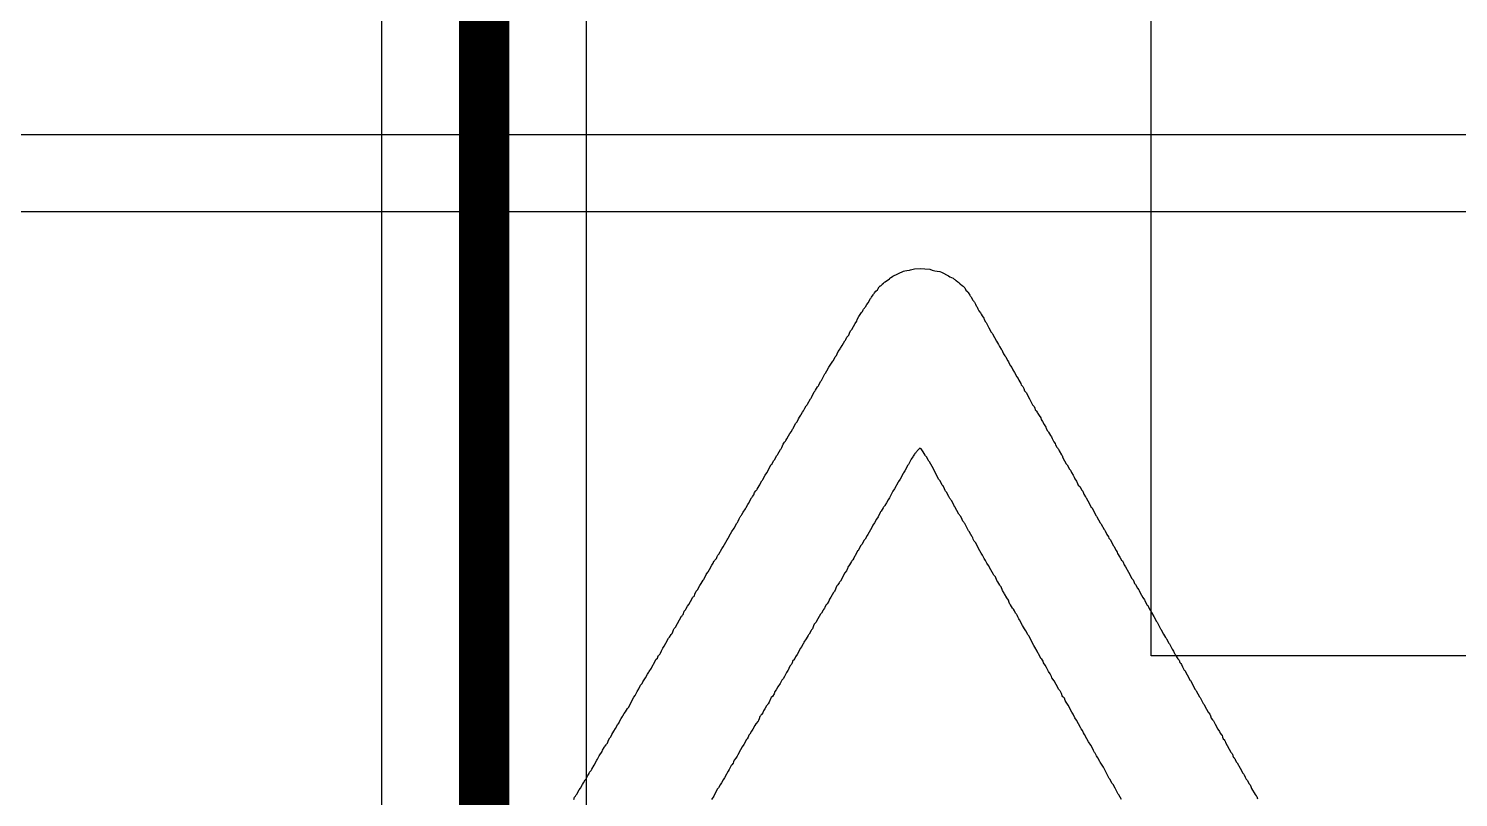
# Model space of a CAD drawing. Header units: inches. Extents: x 0 to 5379, y 0 to 5429.
# Drawn here: x 120.92 to 128.15, y 156.73 to 160.61 of the extents above; entities that cross this region are included whole.
import ezdxf

# ---------------------------------------------------------------- set-up
doc = ezdxf.new("R2010")
doc.units = ezdxf.units.IN
for name, color, linetype in [('PWR', 156, 'Continuous'), ('SIG 01', 90, 'Continuous'), ('Top Layer', 1, 'Continuous'), ('Top Overlay', 2, 'Continuous')]:
    doc.layers.add(name, color=color, linetype=linetype)

msp = doc.modelspace()

# ---------------------------------------------------------------- linework, layer by layer
at = {"layer": 'PWR'}
for p, q in [((130.4433, 160.0783), (97.2347, 160.0783)), ((97.2347, 159.6898), (130.4433, 159.6898))]:
    msp.add_line(p, q, dxfattribs=at)
at = {"layer": 'SIG 01'}
for p, q in [((123.741, 125.9623), (123.741, 180.4819)), ((122.7051, 180.2673), (122.7051, 136.4163))]:
    msp.add_line(p, q, dxfattribs=at)
msp.add_lwpolyline([(123.223, 125.7478, 0.254, 0.254, 0), (123.223, 180.4819, 0.254, 0.254, 0)], format="xyseb", dxfattribs=at)
at = {"layer": 'Top Layer'}
for p, q in [((126.5936, 157.4444), (126.5936, 219.6116)), ((137.2562, 157.4444), (126.5936, 157.4444))]:
    msp.add_line(p, q, dxfattribs=at)
at = {"layer": 'Top Overlay'}
for p, q in [((125.2879, 159.3628), (125.3418, 159.389)), ((125.3418, 159.389), (125.3484, 159.3906)), ((125.3484, 159.3906), (125.3598, 159.3922)), ((125.3598, 159.3922), (125.3729, 159.3939)), ((125.3729, 159.3939), (125.3778, 159.3955)), ((125.3778, 159.3955), (125.3974, 159.4004)), ((125.3974, 159.4004), (125.4284, 159.402)), ((125.4284, 159.402), (125.4497, 159.4004)), ((125.4497, 159.4004), (125.4758, 159.3988)), ((125.4758, 159.3988), (125.4872, 159.3939)), ((125.4872, 159.3939), (125.5003, 159.3906)), ((125.5003, 159.3906), (125.5117, 159.389)), ((125.5117, 159.389), (125.5256, 159.3865)), ((125.5256, 159.3865), (125.5338, 159.3832)), ((125.5338, 159.3832), (125.5689, 159.3644)), ((125.2029, 159.2877), (125.2103, 159.295)), ((125.2103, 159.295), (125.2119, 159.2983)), ((125.2119, 159.2983), (125.2201, 159.3097)), ((125.2201, 159.3097), (125.2242, 159.3138)), ((125.2242, 159.3138), (125.2275, 159.3154)), ((125.2275, 159.3154), (125.2332, 159.3195)), ((125.2332, 159.3195), (125.2348, 159.3228)), ((125.2348, 159.3228), (125.2405, 159.3285)), ((125.2405, 159.3285), (125.2438, 159.3301)), ((125.2438, 159.3301), (125.2471, 159.3334)), ((125.2471, 159.3334), (125.2503, 159.335)), ((125.2503, 159.335), (125.2708, 159.3506)), ((125.2708, 159.3506), (125.2732, 159.353)), ((125.2732, 159.353), (125.2765, 159.3546)), ((125.2765, 159.3546), (125.2879, 159.3628)), ((125.5689, 159.3644), (125.5771, 159.3595)), ((125.5771, 159.3595), (125.5926, 159.3538)), ((125.5926, 159.3538), (125.5983, 159.3481)), ((125.5983, 159.3481), (125.6016, 159.3465)), ((125.6016, 159.3465), (125.6049, 159.3432)), ((125.6049, 159.3432), (125.6081, 159.3416)), ((125.6081, 159.3416), (125.6171, 159.3342)), ((125.6171, 159.3342), (125.6196, 159.3318)), ((125.6196, 159.3318), (125.6228, 159.3301)), ((125.6228, 159.3301), (125.6261, 159.3269)), ((125.6261, 159.3269), (125.6294, 159.3252)), ((125.6294, 159.3252), (125.6408, 159.3138)), ((125.6408, 159.3138), (125.6441, 159.3122)), ((125.6441, 159.3122), (125.6514, 159.3048)), ((125.6514, 159.3048), (125.658, 159.2934)), ((125.658, 159.2934), (125.6678, 159.2836)), ((125.1564, 159.2199), (125.1637, 159.2288)), ((125.1637, 159.2288), (125.176, 159.2509)), ((125.176, 159.2509), (125.1793, 159.2542)), ((125.1793, 159.2542), (125.1809, 159.2574)), ((125.1809, 159.2574), (125.1891, 159.2689)), ((125.1891, 159.2689), (125.1907, 159.2721)), ((125.1907, 159.2721), (125.194, 159.2754)), ((125.194, 159.2754), (125.1956, 159.2787)), ((125.1956, 159.2787), (125.2029, 159.2877)), ((125.6678, 159.2836), (125.6694, 159.2803)), ((125.6694, 159.2803), (125.6776, 159.2672)), ((125.6776, 159.2672), (125.6792, 159.264)), ((125.6792, 159.264), (125.6825, 159.2607)), ((125.6825, 159.2607), (125.6841, 159.2574)), ((125.6841, 159.2574), (125.6923, 159.2427)), ((125.6923, 159.2427), (125.6955, 159.2395)), ((125.6955, 159.2395), (125.6972, 159.2362)), ((125.6972, 159.2362), (125.7004, 159.2329)), ((125.7004, 159.2329), (125.7053, 159.2215)), ((125.7053, 159.2215), (125.7102, 159.2133)), ((125.109, 159.1447), (125.1172, 159.1594)), ((125.1172, 159.1594), (125.1237, 159.1692)), ((125.1237, 159.1692), (125.1302, 159.1806)), ((125.1302, 159.1806), (125.1351, 159.1855)), ((125.1351, 159.1855), (125.1384, 159.1937)), ((125.1384, 159.1937), (125.14, 159.197)), ((125.14, 159.197), (125.1449, 159.2019)), ((125.1449, 159.2019), (125.1466, 159.2052)), ((125.1466, 159.2052), (125.1498, 159.2084)), ((125.1498, 159.2084), (125.1564, 159.2199)), ((125.7102, 159.2133), (125.7135, 159.21)), ((125.7135, 159.21), (125.7151, 159.2068)), ((125.7151, 159.2068), (125.7184, 159.1986)), ((125.7184, 159.1986), (125.7225, 159.188)), ((125.7225, 159.188), (125.7315, 159.179)), ((125.7315, 159.179), (125.7348, 159.1708)), ((125.7348, 159.1708), (125.7397, 159.1627)), ((125.7397, 159.1627), (125.7478, 159.1512)), ((125.7478, 159.1512), (125.7495, 159.1447)), ((125.0698, 159.0761), (125.0739, 159.0867)), ((125.0739, 159.0867), (125.0812, 159.0941)), ((125.0812, 159.0941), (125.0976, 159.1251)), ((125.0976, 159.1251), (125.1057, 159.1365)), ((125.1057, 159.1365), (125.109, 159.1447)), ((125.7495, 159.1447), (125.756, 159.1333)), ((125.756, 159.1333), (125.7593, 159.13)), ((125.7593, 159.13), (125.7609, 159.1267)), ((125.7609, 159.1267), (125.774, 159.1022)), ((125.774, 159.1022), (125.7854, 159.081)), ((125.7854, 159.081), (125.7903, 159.0761)), ((125.024, 158.9993), (125.0322, 159.0124)), ((125.0322, 159.0124), (125.0453, 159.0369)), ((125.0453, 159.0369), (125.0486, 159.0401)), ((125.0486, 159.0401), (125.0502, 159.0434)), ((125.0502, 159.0434), (125.0567, 159.0548)), ((125.0567, 159.0548), (125.0665, 159.0646)), ((125.0665, 159.0646), (125.0698, 159.0761)), ((125.7903, 159.0761), (125.7919, 159.0728)), ((125.7919, 159.0728), (125.8115, 159.0352)), ((125.8115, 159.0352), (125.823, 159.0189)), ((125.823, 159.0189), (125.8271, 159.0083)), ((125.8271, 159.0083), (125.8352, 158.9952)), ((124.9758, 158.9184), (124.9856, 158.9348)), ((124.9856, 158.9348), (124.9881, 158.9372)), ((124.9881, 158.9372), (124.9979, 158.9552)), ((124.9979, 158.9552), (125.0028, 158.9601)), ((125.0028, 158.9601), (125.0044, 158.9633)), ((125.0044, 158.9633), (125.0077, 158.9715)), ((125.0077, 158.9715), (125.0118, 158.9821)), ((125.0118, 158.9821), (125.0183, 158.9919)), ((125.0183, 158.9919), (125.0224, 158.996)), ((125.0224, 158.996), (125.024, 158.9993)), ((125.8352, 158.9952), (125.8393, 158.9911)), ((125.8393, 158.9911), (125.8426, 158.983)), ((125.8426, 158.983), (125.8475, 158.9715)), ((125.8475, 158.9715), (125.854, 158.9601)), ((125.854, 158.9601), (125.8589, 158.9552)), ((125.8589, 158.9552), (125.8622, 158.947)), ((125.8622, 158.947), (125.8687, 158.9356)), ((125.8687, 158.9356), (125.8736, 158.9307)), ((124.9293, 158.8392), (124.9456, 158.8702)), ((124.9456, 158.8702), (124.9489, 158.8735)), ((124.9489, 158.8735), (124.9554, 158.8849)), ((124.9554, 158.8849), (124.9652, 158.9029)), ((124.9652, 158.9029), (124.9758, 158.9184)), ((125.8736, 158.9307), (125.8769, 158.9225)), ((125.8769, 158.9225), (125.8834, 158.9111)), ((125.8834, 158.9111), (125.89, 158.9013)), ((125.89, 158.9013), (125.8932, 158.8931)), ((125.8932, 158.8931), (125.8949, 158.8898)), ((125.8949, 158.8898), (125.903, 158.8768)), ((125.903, 158.8768), (125.9145, 158.8555)), ((124.8982, 158.7869), (124.908, 158.8049)), ((124.908, 158.8049), (124.9129, 158.8098)), ((124.9129, 158.8098), (124.9146, 158.813)), ((124.9146, 158.813), (124.9178, 158.8212)), ((124.9178, 158.8212), (124.9244, 158.8326)), ((124.9244, 158.8326), (124.9276, 158.8359)), ((124.9276, 158.8359), (124.9293, 158.8392)), ((125.9145, 158.8555), (125.921, 158.8457)), ((125.921, 158.8457), (125.9243, 158.8375)), ((125.9243, 158.8375), (125.9357, 158.8212)), ((125.9357, 158.8212), (125.9373, 158.8147)), ((125.9373, 158.8147), (125.9447, 158.8057)), ((125.9447, 158.8057), (125.9472, 158.8032)), ((125.9472, 158.8032), (125.9504, 158.7951)), ((125.9504, 158.7951), (125.9545, 158.7844)), ((124.8558, 158.7134), (124.8574, 158.7166)), ((124.8574, 158.7166), (124.8721, 158.7444)), ((124.8721, 158.7444), (124.8754, 158.7477)), ((124.8754, 158.7477), (124.877, 158.7509)), ((124.877, 158.7509), (124.8917, 158.7787)), ((124.8917, 158.7787), (124.8966, 158.7836)), ((124.8966, 158.7836), (124.8982, 158.7869)), ((125.9545, 158.7844), (125.9586, 158.7787)), ((125.9586, 158.7787), (125.9635, 158.7738)), ((125.9635, 158.7738), (125.9684, 158.7624)), ((125.9684, 158.7624), (125.9782, 158.7444)), ((125.9782, 158.7444), (125.9945, 158.7134)), ((124.8051, 158.6268), (124.8116, 158.6431)), ((124.8116, 158.6431), (124.8165, 158.6513)), ((124.8165, 158.6513), (124.8231, 158.6611)), ((124.8231, 158.6611), (124.8247, 158.6644)), ((124.8247, 158.6644), (124.8313, 158.6758)), ((124.8313, 158.6758), (124.8378, 158.6823)), ((124.8378, 158.6823), (124.8443, 158.697)), ((124.8443, 158.697), (124.8509, 158.7085)), ((124.8509, 158.7085), (124.8558, 158.7134)), ((125.9945, 158.7134), (126.0027, 158.7052)), ((126.0027, 158.7052), (126.0052, 158.6962)), ((126.0052, 158.6962), (126.0084, 158.688)), ((126.0084, 158.688), (126.0125, 158.684)), ((126.0125, 158.684), (126.0141, 158.6807)), ((126.0141, 158.6807), (126.019, 158.6725)), ((126.019, 158.6725), (126.0207, 158.6693)), ((126.0207, 158.6693), (126.028, 158.6603)), ((126.028, 158.6603), (126.0354, 158.648)), ((126.0354, 158.648), (126.0386, 158.6398)), ((124.7675, 158.568), (124.7757, 158.5794)), ((124.7757, 158.5794), (124.7822, 158.5908)), ((124.7822, 158.5908), (124.7855, 158.5941)), ((124.7855, 158.5941), (124.7871, 158.5974)), ((124.7871, 158.5974), (124.792, 158.6088)), ((124.792, 158.6088), (124.7986, 158.6202)), ((124.7986, 158.6202), (124.8051, 158.6268)), ((126.0386, 158.6398), (126.0452, 158.6284)), ((126.0452, 158.6284), (126.0533, 158.6137)), ((126.0533, 158.6137), (126.0615, 158.6006)), ((126.0615, 158.6006), (126.0632, 158.5941)), ((126.0632, 158.5941), (126.0697, 158.5827)), ((126.0697, 158.5827), (126.073, 158.5794)), ((126.073, 158.5794), (126.0746, 158.5761)), ((126.0746, 158.5761), (126.0844, 158.5582)), ((124.7283, 158.4977), (124.7349, 158.514)), ((124.7349, 158.514), (124.7414, 158.5255)), ((124.7414, 158.5255), (124.7463, 158.5304)), ((124.7463, 158.5304), (124.7479, 158.5337)), ((124.7479, 158.5337), (124.7528, 158.5418)), ((124.7528, 158.5418), (124.761, 158.5565)), ((124.761, 158.5565), (124.7675, 158.568)), ((126.0844, 158.5582), (126.0909, 158.5516)), ((126.0909, 158.5516), (126.0942, 158.5435)), ((126.0942, 158.5435), (126.0983, 158.5328)), ((126.0983, 158.5328), (126.1007, 158.5304)), ((126.1007, 158.5304), (126.1024, 158.5271)), ((126.1024, 158.5271), (126.1089, 158.5173)), ((126.1089, 158.5173), (126.1105, 158.5108)), ((126.1105, 158.5108), (126.1171, 158.4993)), ((126.1171, 158.4993), (126.1203, 158.4961)), ((124.6777, 158.4144), (124.6875, 158.4324)), ((124.6875, 158.4324), (124.6924, 158.4373)), ((124.6924, 158.4373), (124.6956, 158.4454)), ((124.6956, 158.4454), (124.7022, 158.4569)), ((124.7022, 158.4569), (124.7055, 158.4601)), ((124.7055, 158.4601), (124.7071, 158.4634)), ((124.7071, 158.4634), (124.7202, 158.4879)), ((124.7202, 158.4879), (124.7234, 158.4912)), ((124.7234, 158.4912), (124.7251, 158.4944)), ((124.7251, 158.4944), (124.7283, 158.4977)), ((125.3802, 158.4356), (125.3671, 158.4111)), ((125.3819, 158.4389), (125.3802, 158.4356)), ((125.39, 158.4503), (125.3819, 158.4389)), ((125.3917, 158.4536), (125.39, 158.4503)), ((125.3982, 158.4634), (125.3917, 158.4536)), ((125.3998, 158.4667), (125.3982, 158.4634)), ((125.4031, 158.4699), (125.3998, 158.4667)), ((125.4047, 158.4732), (125.4031, 158.4699)), ((125.4096, 158.4781), (125.4047, 158.4732)), ((125.4113, 158.4814), (125.4096, 158.4781)), ((125.4162, 158.4863), (125.4113, 158.4814)), ((125.4251, 158.4936), (125.4162, 158.4863)), ((125.4309, 158.4912), (125.4251, 158.4936)), ((125.4423, 158.4765), (125.4309, 158.4912)), ((125.4521, 158.4585), (125.4423, 158.4765)), ((125.4537, 158.4552), (125.4521, 158.4585)), ((125.4586, 158.4503), (125.4537, 158.4552)), ((125.4684, 158.4324), (125.4586, 158.4503)), ((125.4701, 158.4291), (125.4684, 158.4324)), ((125.4733, 158.4258), (125.4701, 158.4291)), ((126.1203, 158.4961), (126.122, 158.4928)), ((126.122, 158.4928), (126.1252, 158.4895)), ((126.1252, 158.4895), (126.1285, 158.4814)), ((126.1285, 158.4814), (126.1399, 158.4601)), ((126.1399, 158.4601), (126.1432, 158.4569)), ((126.1432, 158.4569), (126.1481, 158.4454)), ((126.1481, 158.4454), (126.1644, 158.416)), ((124.6319, 158.336), (124.6434, 158.3572)), ((124.6434, 158.3572), (124.6515, 158.3703)), ((124.6515, 158.3703), (124.6597, 158.385)), ((124.6597, 158.385), (124.6728, 158.4095)), ((124.6728, 158.4095), (124.6777, 158.4144)), ((125.341, 158.367), (125.3247, 158.3376)), ((125.3426, 158.3703), (125.341, 158.367)), ((125.3492, 158.3801), (125.3426, 158.3703)), ((125.3639, 158.4078), (125.3492, 158.3801)), ((125.3671, 158.4111), (125.3639, 158.4078)), ((125.4864, 158.4013), (125.4733, 158.4258)), ((125.5207, 158.336), (125.4864, 158.4013)), ((126.1644, 158.416), (126.1677, 158.4127)), ((126.1677, 158.4127), (126.1694, 158.4095)), ((126.1694, 158.4095), (126.1808, 158.3882)), ((126.1808, 158.3882), (126.1857, 158.3833)), ((126.1857, 158.3833), (126.1906, 158.3719)), ((126.1906, 158.3719), (126.1988, 158.3572)), ((126.1988, 158.3572), (126.2053, 158.3474)), ((124.596, 158.2788), (124.6009, 158.2837)), ((124.6009, 158.2837), (124.6025, 158.2869)), ((124.6025, 158.2869), (124.6123, 158.3049)), ((124.6123, 158.3049), (124.6172, 158.3098)), ((124.6172, 158.3098), (124.6205, 158.318)), ((124.6205, 158.318), (124.627, 158.3294)), ((124.627, 158.3294), (124.6303, 158.3327)), ((124.6303, 158.3327), (124.6319, 158.336)), ((125.2969, 158.2886), (125.2887, 158.2771)), ((125.3149, 158.3229), (125.2969, 158.2886)), ((125.3165, 158.3262), (125.3149, 158.3229)), ((125.3247, 158.3376), (125.3165, 158.3262)), ((125.5256, 158.3311), (125.5207, 158.336)), ((125.5371, 158.3098), (125.5256, 158.3311)), ((125.5387, 158.3065), (125.5371, 158.3098)), ((125.542, 158.3033), (125.5387, 158.3065)), ((125.5501, 158.2886), (125.542, 158.3033)), ((125.5534, 158.2804), (125.5501, 158.2886)), ((126.2053, 158.3474), (126.2086, 158.3392)), ((126.2086, 158.3392), (126.2167, 158.3278)), ((126.2167, 158.3278), (126.2216, 158.3164)), ((126.2216, 158.3164), (126.2249, 158.3082)), ((126.2249, 158.3082), (126.2331, 158.3)), ((126.2331, 158.3), (126.2429, 158.282)), ((126.2429, 158.282), (126.2478, 158.2771)), ((124.547, 158.1954), (124.5551, 158.2102)), ((124.5551, 158.2102), (124.56, 158.2151)), ((124.56, 158.2151), (124.5747, 158.2428)), ((124.5747, 158.2428), (124.578, 158.2461)), ((124.578, 158.2461), (124.5796, 158.2494)), ((124.5796, 158.2494), (124.5862, 158.2592)), ((124.5862, 158.2592), (124.5903, 158.2698)), ((124.5903, 158.2698), (124.596, 158.2788)), ((125.256, 158.2183), (125.2479, 158.2053)), ((125.2642, 158.233), (125.256, 158.2183)), ((125.2708, 158.2428), (125.2642, 158.233)), ((125.2887, 158.2771), (125.2708, 158.2428)), ((125.555, 158.2771), (125.5534, 158.2804)), ((125.5599, 158.2722), (125.555, 158.2771)), ((125.5714, 158.251), (125.5599, 158.2722)), ((125.5763, 158.2396), (125.5714, 158.251)), ((125.5795, 158.2363), (125.5763, 158.2396)), ((125.5812, 158.233), (125.5795, 158.2363)), ((125.5844, 158.2298), (125.5812, 158.233)), ((125.5975, 158.2053), (125.5844, 158.2298)), ((126.2478, 158.2771), (126.2535, 158.2616)), ((126.2535, 158.2616), (126.2617, 158.2486)), ((126.2617, 158.2486), (126.2641, 158.2461)), ((126.2641, 158.2461), (126.2657, 158.2428)), ((126.2657, 158.2428), (126.2739, 158.2281)), ((126.2739, 158.2281), (126.2903, 158.1971)), ((124.5127, 158.1366), (124.5167, 158.1473)), ((124.5167, 158.1473), (124.5192, 158.1497)), ((124.5192, 158.1497), (124.5208, 158.153)), ((124.5208, 158.153), (124.5241, 158.1562)), ((124.5241, 158.1562), (124.5257, 158.1595)), ((124.5257, 158.1595), (124.5323, 158.1709)), ((124.5323, 158.1709), (124.5437, 158.1873)), ((124.5437, 158.1873), (124.547, 158.1954)), ((125.2136, 158.1481), (125.2054, 158.135)), ((125.225, 158.1693), (125.2136, 158.1481)), ((125.2266, 158.1726), (125.225, 158.1693)), ((125.2299, 158.1758), (125.2266, 158.1726)), ((125.2397, 158.1938), (125.2299, 158.1758)), ((125.2413, 158.1971), (125.2397, 158.1938)), ((125.2462, 158.202), (125.2413, 158.1971)), ((125.2479, 158.2053), (125.2462, 158.202)), ((125.5991, 158.202), (125.5975, 158.2053)), ((125.6024, 158.1987), (125.5991, 158.202)), ((125.622, 158.1611), (125.6024, 158.1987)), ((125.6253, 158.1579), (125.622, 158.1611)), ((125.6269, 158.1546), (125.6253, 158.1579)), ((125.6326, 158.1489), (125.6269, 158.1546)), ((125.6384, 158.1334), (125.6326, 158.1489)), ((126.2903, 158.1971), (126.2952, 158.1922)), ((126.2952, 158.1922), (126.3148, 158.1546)), ((126.3148, 158.1546), (126.318, 158.1513)), ((126.318, 158.1513), (126.3197, 158.1481)), ((126.3197, 158.1481), (126.336, 158.117)), ((124.4685, 158.0615), (124.4751, 158.0729)), ((124.4751, 158.0729), (124.4865, 158.0909)), ((124.4865, 158.0909), (124.4996, 158.1154)), ((124.4996, 158.1154), (124.5029, 158.1187)), ((124.5029, 158.1187), (124.5045, 158.1219)), ((124.5045, 158.1219), (124.5078, 158.1252)), ((124.5078, 158.1252), (124.5127, 158.1366)), ((125.1825, 158.0942), (125.1629, 158.0582)), ((125.1874, 158.1056), (125.1825, 158.0942)), ((125.1956, 158.117), (125.1874, 158.1056)), ((125.2054, 158.135), (125.1956, 158.117)), ((125.6416, 158.1252), (125.6384, 158.1334)), ((125.6465, 158.1203), (125.6416, 158.1252)), ((125.6482, 158.117), (125.6465, 158.1203)), ((125.6514, 158.1138), (125.6482, 158.117)), ((125.671, 158.0762), (125.6514, 158.1138)), ((125.6743, 158.0729), (125.671, 158.0762)), ((125.6825, 158.0582), (125.6743, 158.0729)), ((126.336, 158.117), (126.3393, 158.1138)), ((126.3393, 158.1138), (126.3409, 158.1105)), ((126.3409, 158.1105), (126.3556, 158.0827)), ((126.3556, 158.0827), (126.3589, 158.0795)), ((126.3589, 158.0795), (126.3605, 158.0762)), ((126.3605, 158.0762), (126.3703, 158.0582)), ((124.4244, 157.9863), (124.431, 157.9961)), ((124.431, 157.9961), (124.4375, 158.0076)), ((124.4375, 158.0076), (124.4506, 158.0321)), ((124.4506, 158.0321), (124.4555, 158.037)), ((124.4555, 158.037), (124.4571, 158.0402)), ((124.4571, 158.0402), (124.4685, 158.0615)), ((125.127, 158.0027), (125.1139, 157.9782)), ((125.1319, 158.0076), (125.127, 158.0027)), ((125.1433, 158.0288), (125.1319, 158.0076)), ((125.1449, 158.0321), (125.1433, 158.0288)), ((125.1482, 158.0353), (125.1449, 158.0321)), ((125.158, 158.0533), (125.1482, 158.0353)), ((125.1629, 158.0582), (125.158, 158.0533)), ((125.6898, 158.046), (125.6825, 158.0582)), ((125.6906, 158.0451), (125.6898, 158.046)), ((125.6923, 158.0419), (125.6906, 158.0451)), ((125.6939, 158.0353), (125.6923, 158.0419)), ((125.6972, 158.0272), (125.6939, 158.0353)), ((125.6996, 158.0247), (125.6972, 158.0272)), ((125.707, 158.0157), (125.6996, 158.0247)), ((125.7217, 157.988), (125.707, 158.0157)), ((126.3703, 158.0582), (126.3785, 158.0468)), ((126.3785, 158.0468), (126.3801, 158.0402)), ((126.3801, 158.0402), (126.3875, 158.0313)), ((126.3875, 158.0313), (126.4014, 158.0027)), ((126.4014, 158.0027), (126.4046, 157.9994)), ((126.4046, 157.9994), (126.4161, 157.9782)), ((124.3803, 157.9128), (124.3844, 157.9234)), ((124.3844, 157.9234), (124.3869, 157.9259)), ((124.3869, 157.9259), (124.3885, 157.9291)), ((124.3885, 157.9291), (124.3967, 157.9373)), ((124.3967, 157.9373), (124.4007, 157.9479)), ((124.4007, 157.9479), (124.4048, 157.9536)), ((124.4048, 157.9536), (124.4097, 157.9585)), ((124.4097, 157.9585), (124.4244, 157.9863)), ((125.0796, 157.9226), (125.0698, 157.9046)), ((125.0812, 157.9259), (125.0796, 157.9226)), ((125.0861, 157.9308), (125.0812, 157.9259)), ((125.091, 157.9389), (125.0861, 157.9308)), ((125.0943, 157.9471), (125.091, 157.9389)), ((125.0976, 157.9504), (125.0943, 157.9471)), ((125.1106, 157.9749), (125.0976, 157.9504)), ((125.1139, 157.9782), (125.1106, 157.9749)), ((125.7348, 157.9634), (125.7217, 157.988)), ((125.7413, 157.9536), (125.7348, 157.9634)), ((125.7429, 157.9504), (125.7413, 157.9536)), ((125.7454, 157.9479), (125.7429, 157.9504)), ((125.7495, 157.9373), (125.7454, 157.9479)), ((125.756, 157.9275), (125.7495, 157.9373)), ((125.7642, 157.9128), (125.756, 157.9275)), ((126.4161, 157.9782), (126.4226, 157.9683)), ((126.4226, 157.9683), (126.4242, 157.9618)), ((126.4242, 157.9618), (126.4357, 157.9438)), ((126.4357, 157.9438), (126.4438, 157.9291)), ((126.4438, 157.9291), (126.4487, 157.9259)), ((126.4487, 157.9259), (126.4504, 157.9226)), ((126.4504, 157.9226), (126.452, 157.9177)), ((124.3346, 157.8344), (124.346, 157.8556)), ((124.346, 157.8556), (124.3542, 157.8671)), ((124.3542, 157.8671), (124.3558, 157.8703)), ((124.3558, 157.8703), (124.3623, 157.8818)), ((124.3623, 157.8818), (124.3738, 157.903)), ((124.3738, 157.903), (124.3803, 157.9128)), ((125.0453, 157.8638), (125.024, 157.8229)), ((125.0535, 157.8752), (125.0453, 157.8638)), ((125.06, 157.8867), (125.0535, 157.8752)), ((125.0616, 157.8932), (125.06, 157.8867)), ((125.0698, 157.9046), (125.0616, 157.8932)), ((125.7723, 157.9014), (125.7642, 157.9128)), ((125.7838, 157.8801), (125.7723, 157.9014)), ((125.7968, 157.8556), (125.7838, 157.8801)), ((125.7993, 157.8532), (125.7968, 157.8556)), ((125.8066, 157.8442), (125.7993, 157.8532)), ((126.452, 157.9177), (126.4569, 157.9046)), ((126.4569, 157.9046), (126.4643, 157.8956)), ((126.4643, 157.8956), (126.4798, 157.8671)), ((126.4798, 157.8671), (126.4961, 157.836)), ((124.2945, 157.7715), (124.3019, 157.7788)), ((124.3019, 157.7788), (124.3133, 157.8001)), ((124.3133, 157.8001), (124.3199, 157.8099)), ((124.3199, 157.8099), (124.3297, 157.8278)), ((124.3297, 157.8278), (124.3329, 157.8311)), ((124.3329, 157.8311), (124.3346, 157.8344)), ((124.9971, 157.7764), (124.993, 157.7723)), ((125.0012, 157.787), (124.9971, 157.7764)), ((125.0044, 157.7952), (125.0012, 157.787)), ((125.0061, 157.7984), (125.0044, 157.7952)), ((125.011, 157.8033), (125.0061, 157.7984)), ((125.0175, 157.8148), (125.011, 157.8033)), ((125.0191, 157.818), (125.0175, 157.8148)), ((125.024, 157.8229), (125.0191, 157.818)), ((125.8132, 157.8262), (125.8066, 157.8442)), ((125.8197, 157.8197), (125.8132, 157.8262)), ((125.8295, 157.8017), (125.8197, 157.8197)), ((125.8311, 157.7984), (125.8295, 157.8017)), ((125.8361, 157.7935), (125.8311, 157.7984)), ((125.8426, 157.7756), (125.8361, 157.7935)), ((126.4961, 157.836), (126.5027, 157.8295)), ((126.5027, 157.8295), (126.5059, 157.8213)), ((126.5059, 157.8213), (126.51, 157.8107)), ((126.51, 157.8107), (126.5141, 157.805)), ((126.5141, 157.805), (126.5239, 157.787)), ((126.5239, 157.787), (126.5321, 157.7788)), ((126.5321, 157.7788), (126.5337, 157.7756)), ((124.2512, 157.6955), (124.2578, 157.7053)), ((124.2578, 157.7053), (124.266, 157.72)), ((124.266, 157.72), (124.2774, 157.7412)), ((124.2774, 157.7412), (124.2798, 157.7437)), ((124.2798, 157.7437), (124.2831, 157.7453)), ((124.2831, 157.7453), (124.2856, 157.7478)), ((124.2856, 157.7478), (124.2888, 157.756)), ((124.2888, 157.756), (124.2945, 157.7715)), ((124.9522, 157.7037), (124.9505, 157.7004)), ((124.9562, 157.7078), (124.9522, 157.7037)), ((124.9644, 157.7208), (124.9562, 157.7078)), ((124.9685, 157.7314), (124.9644, 157.7208)), ((124.975, 157.7412), (124.9685, 157.7314)), ((124.9881, 157.7658), (124.975, 157.7412)), ((124.9914, 157.769), (124.9881, 157.7658)), ((124.993, 157.7723), (124.9914, 157.769)), ((125.8508, 157.7625), (125.8426, 157.7756)), ((125.8524, 157.7592), (125.8508, 157.7625)), ((125.8646, 157.7388), (125.8524, 157.7592)), ((125.8728, 157.7257), (125.8646, 157.7388)), ((125.8769, 157.7151), (125.8728, 157.7257)), ((125.8802, 157.7069), (125.8769, 157.7151)), ((125.8834, 157.7037), (125.8802, 157.7069)), ((125.8932, 157.6857), (125.8834, 157.7037)), ((126.5337, 157.7756), (126.5386, 157.7641)), ((126.5386, 157.7641), (126.5517, 157.7396)), ((126.5517, 157.7396), (126.5598, 157.7282)), ((126.5598, 157.7282), (126.5615, 157.7249)), ((126.5615, 157.7249), (126.5664, 157.7135)), ((126.5664, 157.7135), (126.5729, 157.702)), ((124.1908, 157.5893), (124.2202, 157.6449)), ((124.2202, 157.6449), (124.2235, 157.6481)), ((124.2235, 157.6481), (124.2251, 157.6514)), ((124.2251, 157.6514), (124.2284, 157.6547)), ((124.2284, 157.6547), (124.2341, 157.6702)), ((124.2341, 157.6702), (124.2414, 157.6775)), ((124.2414, 157.6775), (124.2431, 157.6808)), ((124.2431, 157.6808), (124.2512, 157.6955)), ((124.9097, 157.6318), (124.8999, 157.6138)), ((124.9227, 157.6563), (124.9097, 157.6318)), ((124.9276, 157.6612), (124.9227, 157.6563)), ((124.9358, 157.6759), (124.9276, 157.6612)), ((124.9375, 157.6792), (124.9358, 157.6759)), ((124.944, 157.6857), (124.9375, 157.6792)), ((124.9456, 157.689), (124.944, 157.6857)), ((124.9505, 157.7004), (124.9456, 157.689)), ((125.8973, 157.6816), (125.8932, 157.6857)), ((125.9039, 157.6718), (125.8973, 157.6816)), ((125.9079, 157.6612), (125.9039, 157.6718)), ((125.9128, 157.6563), (125.9079, 157.6612)), ((125.9145, 157.653), (125.9128, 157.6563)), ((125.9169, 157.6506), (125.9145, 157.653)), ((125.9202, 157.6424), (125.9169, 157.6506)), ((125.9243, 157.6318), (125.9202, 157.6424)), ((125.9292, 157.6269), (125.9243, 157.6318)), ((126.5729, 157.702), (126.5762, 157.6988)), ((126.5762, 157.6988), (126.5778, 157.6955)), ((126.5778, 157.6955), (126.5876, 157.6775)), ((126.5876, 157.6775), (126.5925, 157.6726)), ((126.5925, 157.6726), (126.5958, 157.6645)), ((126.5958, 157.6645), (126.6072, 157.6432)), ((126.6072, 157.6432), (126.6203, 157.6187)), ((124.1728, 157.5583), (124.1761, 157.5664)), ((124.1761, 157.5664), (124.1802, 157.5771)), ((124.1802, 157.5771), (124.1826, 157.5795)), ((124.1826, 157.5795), (124.1843, 157.5828)), ((124.1843, 157.5828), (124.1908, 157.5893)), ((124.8754, 157.573), (124.8656, 157.555)), ((124.877, 157.5762), (124.8754, 157.573)), ((124.8827, 157.582), (124.877, 157.5762)), ((124.8884, 157.5975), (124.8827, 157.582)), ((124.8917, 157.6056), (124.8884, 157.5975)), ((124.8999, 157.6138), (124.8917, 157.6056)), ((125.9439, 157.5991), (125.9292, 157.6269)), ((125.9537, 157.5811), (125.9439, 157.5991)), ((125.9602, 157.5713), (125.9537, 157.5811)), ((125.97, 157.5534), (125.9602, 157.5713)), ((126.6203, 157.6187), (126.6236, 157.6154)), ((126.6236, 157.6154), (126.6252, 157.6122)), ((126.6252, 157.6122), (126.6415, 157.5811)), ((126.6415, 157.5811), (126.6448, 157.5779)), ((126.6448, 157.5779), (126.6481, 157.5697)), ((126.6481, 157.5697), (126.6562, 157.555)), ((124.1271, 157.4847), (124.1336, 157.4945)), ((124.1336, 157.4945), (124.1418, 157.5092)), ((124.1418, 157.5092), (124.1549, 157.5338)), ((124.1549, 157.5338), (124.1598, 157.5387)), ((124.1598, 157.5387), (124.1679, 157.5534)), ((124.1679, 157.5534), (124.1728, 157.5583)), ((124.828, 157.4929), (124.8198, 157.4815)), ((124.8345, 157.5043), (124.828, 157.4929)), ((124.8378, 157.5076), (124.8345, 157.5043)), ((124.8394, 157.5142), (124.8378, 157.5076)), ((124.8509, 157.5305), (124.8394, 157.5142)), ((124.8607, 157.5485), (124.8509, 157.5305)), ((124.8623, 157.5517), (124.8607, 157.5485)), ((124.8656, 157.555), (124.8623, 157.5517)), ((125.9717, 157.5501), (125.97, 157.5534)), ((125.9749, 157.5468), (125.9717, 157.5501)), ((126.0011, 157.4978), (125.9749, 157.5468)), ((126.006, 157.4896), (126.0011, 157.4978)), ((126.0174, 157.4684), (126.006, 157.4896)), ((126.6562, 157.555), (126.666, 157.537)), ((126.666, 157.537), (126.6693, 157.5338)), ((126.6693, 157.5338), (126.6709, 157.5305)), ((126.6709, 157.5305), (126.6824, 157.5092)), ((126.6824, 157.5092), (126.6856, 157.506)), ((126.6856, 157.506), (126.6873, 157.5027)), ((126.6873, 157.5027), (126.7003, 157.4782)), ((124.0813, 157.4047), (124.0862, 157.4161)), ((124.0862, 157.4161), (124.0928, 157.4276)), ((124.0928, 157.4276), (124.0993, 157.4341)), ((124.0993, 157.4341), (124.1034, 157.4447)), ((124.1034, 157.4447), (124.1058, 157.4472)), ((124.1058, 157.4472), (124.1075, 157.4504)), ((124.1075, 157.4504), (124.1124, 157.4553)), ((124.1124, 157.4553), (124.114, 157.4586)), ((124.114, 157.4586), (124.1189, 157.47)), ((124.1189, 157.47), (124.1271, 157.4847)), ((124.7839, 157.421), (124.7798, 157.4104)), ((124.7863, 157.4235), (124.7839, 157.421)), ((124.7937, 157.4325), (124.7863, 157.4235)), ((124.7969, 157.4406), (124.7937, 157.4325)), ((124.8051, 157.4521), (124.7969, 157.4406)), ((124.8133, 157.4668), (124.8051, 157.4521)), ((124.8198, 157.4815), (124.8133, 157.4668)), ((126.0223, 157.457), (126.0174, 157.4684)), ((126.0256, 157.4537), (126.0223, 157.457)), ((126.037, 157.4325), (126.0256, 157.4537)), ((126.0419, 157.4276), (126.037, 157.4325)), ((126.0476, 157.4186), (126.0419, 157.4276)), ((126.0501, 157.4096), (126.0476, 157.4186)), ((126.7003, 157.4782), (126.7069, 157.4684)), ((126.7069, 157.4684), (126.711, 157.4578)), ((126.711, 157.4578), (126.7134, 157.4553)), ((126.7134, 157.4553), (126.715, 157.4521)), ((126.715, 157.4521), (126.7183, 157.4488)), ((126.7183, 157.4488), (126.7216, 157.4406)), ((126.7216, 157.4406), (126.7281, 157.4292)), ((126.7281, 157.4292), (126.7347, 157.4227)), ((126.7347, 157.4227), (126.7387, 157.412)), ((124.0389, 157.3344), (124.0487, 157.3524)), ((124.0487, 157.3524), (124.0552, 157.3622)), ((124.0552, 157.3622), (124.0568, 157.3655)), ((124.0568, 157.3655), (124.0683, 157.3834)), ((124.0683, 157.3834), (124.0781, 157.4014)), ((124.0781, 157.4014), (124.0813, 157.4047)), ((124.7504, 157.3614), (124.7414, 157.341)), ((124.7577, 157.3704), (124.7504, 157.3614)), ((124.7594, 157.3736), (124.7577, 157.3704)), ((124.7626, 157.3818), (124.7594, 157.3736)), ((124.7675, 157.3932), (124.7626, 157.3818)), ((124.7724, 157.3981), (124.7675, 157.3932)), ((124.7741, 157.4014), (124.7724, 157.3981)), ((124.7773, 157.4047), (124.7741, 157.4014)), ((124.7798, 157.4104), (124.7773, 157.4047)), ((126.0583, 157.3981), (126.0501, 157.4096)), ((126.0648, 157.3867), (126.0583, 157.3981)), ((126.073, 157.3687), (126.0648, 157.3867)), ((126.0746, 157.3655), (126.073, 157.3687)), ((126.0828, 157.354), (126.0746, 157.3655)), ((126.0844, 157.3508), (126.0828, 157.354)), ((126.0909, 157.341), (126.0844, 157.3508)), ((126.7387, 157.412), (126.7428, 157.4063)), ((126.7428, 157.4063), (126.7477, 157.4014)), ((126.7477, 157.4014), (126.7526, 157.39)), ((126.7526, 157.39), (126.7567, 157.3794)), ((126.7567, 157.3794), (126.7592, 157.3769)), ((126.7592, 157.3769), (126.7608, 157.3736)), ((126.7608, 157.3736), (126.7641, 157.3704)), ((126.7641, 157.3704), (126.7657, 157.3671)), ((126.7657, 157.3671), (126.7755, 157.3491)), ((126.7755, 157.3491), (126.7902, 157.3214)), ((123.9964, 157.2642), (124.0045, 157.2789)), ((124.0045, 157.2789), (124.0143, 157.2968)), ((124.0143, 157.2968), (124.0225, 157.305)), ((124.0225, 157.305), (124.0258, 157.3132)), ((124.0258, 157.3132), (124.0323, 157.3246)), ((124.0323, 157.3246), (124.0389, 157.3344)), ((124.6989, 157.274), (124.6924, 157.2642)), ((124.7071, 157.2887), (124.6989, 157.274)), ((124.7185, 157.305), (124.7071, 157.2887)), ((124.7267, 157.3197), (124.7185, 157.305)), ((124.7283, 157.323), (124.7267, 157.3197)), ((124.7349, 157.3295), (124.7283, 157.323)), ((124.7414, 157.341), (124.7349, 157.3295)), ((126.0926, 157.3344), (126.0909, 157.341)), ((126.104, 157.3181), (126.0926, 157.3344)), ((126.1138, 157.3001), (126.104, 157.3181)), ((126.1269, 157.2756), (126.1138, 157.3001)), ((126.1318, 157.2707), (126.1269, 157.2756)), ((126.1334, 157.2674), (126.1318, 157.2707)), ((126.7902, 157.3214), (126.7935, 157.3181)), ((126.7935, 157.3181), (126.7951, 157.3148)), ((126.7951, 157.3148), (126.8049, 157.2968)), ((126.8049, 157.2968), (126.8163, 157.2756)), ((126.8163, 157.2756), (126.8196, 157.2723)), ((126.8196, 157.2723), (126.8212, 157.2691)), ((123.9572, 157.1939), (123.98, 157.2364)), ((123.98, 157.2364), (123.9874, 157.2454)), ((123.9874, 157.2454), (123.9964, 157.2642)), ((124.6548, 157.1988), (124.6532, 157.1956)), ((124.6581, 157.2021), (124.6548, 157.1988)), ((124.663, 157.2103), (124.6581, 157.2021)), ((124.6728, 157.2315), (124.663, 157.2103)), ((124.6744, 157.2348), (124.6728, 157.2315)), ((124.6801, 157.2405), (124.6744, 157.2348)), ((124.6883, 157.2536), (124.6801, 157.2405)), ((124.6924, 157.2642), (124.6883, 157.2536)), ((126.1359, 157.265), (126.1334, 157.2674)), ((126.1399, 157.2544), (126.1359, 157.265)), ((126.1432, 157.2429), (126.1399, 157.2544)), ((126.1473, 157.2388), (126.1432, 157.2429)), ((126.1506, 157.2372), (126.1473, 157.2388)), ((126.1555, 157.2307), (126.1506, 157.2372)), ((126.1595, 157.2201), (126.1555, 157.2307)), ((126.1636, 157.2111), (126.1595, 157.2201)), ((126.1743, 157.1956), (126.1636, 157.2111)), ((126.8212, 157.2691), (126.8376, 157.238)), ((126.8376, 157.238), (126.8409, 157.2348)), ((126.8409, 157.2348), (126.8425, 157.2315)), ((126.8425, 157.2315), (126.8572, 157.2037)), ((126.8572, 157.2037), (126.8621, 157.1988)), ((126.8621, 157.1988), (126.8654, 157.1907)), ((123.9065, 157.1106), (123.9163, 157.1286)), ((123.9163, 157.1286), (123.9229, 157.1384)), ((123.9229, 157.1384), (123.9245, 157.1416)), ((123.9245, 157.1416), (123.931, 157.1531)), ((123.931, 157.1531), (123.9384, 157.1621)), ((123.9384, 157.1621), (123.9425, 157.171)), ((123.9425, 157.171), (123.9474, 157.1792)), ((123.9474, 157.1792), (123.9539, 157.1857)), ((123.9539, 157.1857), (123.9572, 157.1939)), ((124.6123, 157.1269), (124.6091, 157.1188)), ((124.6172, 157.1384), (124.6123, 157.1269)), ((124.6205, 157.1416), (124.6172, 157.1384)), ((124.6221, 157.1449), (124.6205, 157.1416)), ((124.6254, 157.1482), (124.6221, 157.1449)), ((124.6311, 157.1572), (124.6254, 157.1482)), ((124.6352, 157.1678), (124.6311, 157.1572)), ((124.6417, 157.1776), (124.6352, 157.1678)), ((124.6499, 157.1923), (124.6417, 157.1776)), ((124.6532, 157.1956), (124.6499, 157.1923)), ((126.1922, 157.1612), (126.1743, 157.1956)), ((126.1988, 157.1498), (126.1922, 157.1612)), ((126.2086, 157.1318), (126.1988, 157.1498)), ((126.2167, 157.1204), (126.2086, 157.1318)), ((126.8654, 157.1907), (126.8817, 157.1612)), ((126.8817, 157.1612), (126.8899, 157.1498)), ((126.8899, 157.1498), (126.8931, 157.1416)), ((126.8931, 157.1416), (126.8972, 157.131)), ((126.8972, 157.131), (126.9029, 157.122)), ((123.8689, 157.0469), (123.8787, 157.0648)), ((123.8787, 157.0648), (123.8869, 157.0779)), ((123.8869, 157.0779), (123.8967, 157.0959)), ((123.8967, 157.0959), (123.9049, 157.1073)), ((123.9049, 157.1073), (123.9065, 157.1106)), ((124.5747, 157.0648), (124.5666, 157.0501)), ((124.5813, 157.0746), (124.5747, 157.0648)), ((124.5911, 157.0926), (124.5813, 157.0746)), ((124.596, 157.1008), (124.5911, 157.0926)), ((124.6074, 157.1155), (124.596, 157.1008)), ((124.6091, 157.1188), (124.6074, 157.1155)), ((126.2363, 157.0828), (126.2167, 157.1204)), ((126.238, 157.0796), (126.2363, 157.0828)), ((126.2404, 157.0771), (126.238, 157.0796)), ((126.247, 157.0673), (126.2404, 157.0771)), ((126.251, 157.0567), (126.247, 157.0673)), ((126.2576, 157.0469), (126.251, 157.0567)), ((126.9029, 157.122), (126.9078, 157.1171)), ((126.9078, 157.1171), (126.9095, 157.1139)), ((126.9095, 157.1139), (126.9176, 157.0992)), ((126.9176, 157.0992), (126.9307, 157.0746)), ((126.9307, 157.0746), (126.9389, 157.0632)), ((126.9389, 157.0632), (126.9421, 157.055)), ((126.9421, 157.055), (126.9495, 157.0461)), ((123.8216, 156.9685), (123.8297, 156.9815)), ((123.8297, 156.9815), (123.8314, 156.9848)), ((123.8314, 156.9848), (123.8395, 156.9962)), ((123.8395, 156.9962), (123.8412, 156.9995)), ((123.8412, 156.9995), (123.8461, 157.0044)), ((123.8461, 157.0044), (123.8526, 157.0191)), ((123.8526, 157.0191), (123.8591, 157.0305)), ((123.8591, 157.0305), (123.864, 157.0354)), ((123.864, 157.0354), (123.8689, 157.0469)), ((124.5274, 156.9848), (124.5192, 156.9701)), ((124.5355, 156.9979), (124.5274, 156.9848)), ((124.5421, 157.0093), (124.5355, 156.9979)), ((124.547, 157.0207), (124.5421, 157.0093)), ((124.5519, 157.0256), (124.547, 157.0207)), ((124.5576, 157.0346), (124.5519, 157.0256)), ((124.5617, 157.0452), (124.5576, 157.0346)), ((124.5666, 157.0501), (124.5617, 157.0452)), ((126.269, 157.0256), (126.2576, 157.0469)), ((126.2772, 157.0109), (126.269, 157.0256)), ((126.2886, 156.993), (126.2772, 157.0109)), ((126.2968, 156.9783), (126.2886, 156.993)), ((126.9495, 157.0461), (126.9519, 157.0436)), ((126.9519, 157.0436), (126.9544, 157.0346)), ((126.9544, 157.0346), (126.9577, 157.0265)), ((126.9577, 157.0265), (126.9634, 157.0207)), ((126.9634, 157.0207), (126.965, 157.0175)), ((126.965, 157.0175), (126.9683, 157.0142)), ((126.9683, 157.0142), (126.9699, 157.0077)), ((126.9699, 157.0077), (126.9961, 156.9586)), ((123.7791, 156.8933), (123.7921, 156.9178)), ((123.7921, 156.9178), (123.797, 156.9227)), ((123.797, 156.9227), (123.8036, 156.9374)), ((123.8036, 156.9374), (123.8052, 156.9407)), ((123.8052, 156.9407), (123.8199, 156.9619)), ((123.8199, 156.9619), (123.8216, 156.9685)), ((124.4833, 156.9096), (124.4816, 156.9031)), ((124.4873, 156.9186), (124.4833, 156.9096)), ((124.4947, 156.9276), (124.4873, 156.9186)), ((124.5012, 156.939), (124.4947, 156.9276)), ((124.5029, 156.9423), (124.5012, 156.939)), ((124.5061, 156.9456), (124.5029, 156.9423)), ((124.5192, 156.9701), (124.5061, 156.9456)), ((126.3017, 156.9668), (126.2968, 156.9783)), ((126.3082, 156.957), (126.3017, 156.9668)), ((126.3099, 156.9537), (126.3082, 156.957)), ((126.318, 156.9407), (126.3099, 156.9537)), ((126.3246, 156.9292), (126.318, 156.9407)), ((126.3344, 156.9113), (126.3246, 156.9292)), ((126.336, 156.908), (126.3344, 156.9113)), ((126.9961, 156.9586), (126.9993, 156.9554)), ((126.9993, 156.9554), (127.001, 156.9521)), ((127.001, 156.9521), (127.0042, 156.9488)), ((127.0042, 156.9488), (127.0067, 156.9399)), ((127.0067, 156.9399), (127.0099, 156.9317)), ((127.0099, 156.9317), (127.0124, 156.9292)), ((127.0124, 156.9292), (127.014, 156.926)), ((127.014, 156.926), (127.0173, 156.9227)), ((127.0173, 156.9227), (127.0189, 156.9194)), ((127.0189, 156.9194), (127.0255, 156.908)), ((123.7382, 156.823), (123.748, 156.841)), ((123.748, 156.841), (123.7546, 156.8508)), ((123.7546, 156.8508), (123.7562, 156.8574)), ((123.7562, 156.8574), (123.7636, 156.8663)), ((123.7636, 156.8663), (123.766, 156.8688)), ((123.766, 156.8688), (123.7676, 156.8721)), ((123.7676, 156.8721), (123.7791, 156.8933)), ((124.4473, 156.8476), (124.4375, 156.8296)), ((124.4489, 156.8508), (124.4473, 156.8476)), ((124.4571, 156.8623), (124.4489, 156.8508)), ((124.462, 156.8704), (124.4571, 156.8623)), ((124.4702, 156.8884), (124.462, 156.8704)), ((124.4718, 156.8917), (124.4702, 156.8884)), ((124.4743, 156.8941), (124.4718, 156.8917)), ((124.4816, 156.9031), (124.4743, 156.8941)), ((126.3523, 156.8819), (126.336, 156.908)), ((126.3752, 156.8394), (126.3523, 156.8819)), ((126.3817, 156.8247), (126.3752, 156.8394)), ((127.0255, 156.908), (127.0287, 156.9047)), ((127.0287, 156.9047), (127.0434, 156.877)), ((127.0434, 156.877), (127.0565, 156.8525)), ((127.0565, 156.8525), (127.0614, 156.8476)), ((127.0614, 156.8476), (127.0631, 156.8443)), ((127.0631, 156.8443), (127.068, 156.8328)), ((123.6925, 156.7463), (123.7039, 156.7675)), ((123.7039, 156.7675), (123.7105, 156.7773)), ((123.7105, 156.7773), (123.7203, 156.7953)), ((123.7203, 156.7953), (123.7252, 156.8034)), ((123.7252, 156.8034), (123.7333, 156.8181)), ((123.7333, 156.8181), (123.7382, 156.823)), ((124.4016, 156.7708), (124.3836, 156.7365)), ((124.4032, 156.774), (124.4016, 156.7708)), ((124.4081, 156.7789), (124.4032, 156.774)), ((124.4163, 156.7936), (124.4081, 156.7789)), ((124.4228, 156.8034), (124.4163, 156.7936)), ((124.431, 156.8181), (124.4228, 156.8034)), ((124.4375, 156.8296), (124.431, 156.8181)), ((126.385, 156.8214), (126.3817, 156.8247)), ((126.3916, 156.81), (126.385, 156.8214)), ((126.3948, 156.8018), (126.3916, 156.81)), ((126.4014, 156.7953), (126.3948, 156.8018)), ((126.4112, 156.7773), (126.4014, 156.7953)), ((126.4275, 156.7463), (126.4112, 156.7773)), ((127.068, 156.8328), (127.0745, 156.8214)), ((127.0745, 156.8214), (127.0794, 156.8165)), ((127.0794, 156.8165), (127.0892, 156.7985)), ((127.0892, 156.7985), (127.0941, 156.7936)), ((127.0941, 156.7936), (127.0974, 156.7855)), ((127.0974, 156.7855), (127.1014, 156.7748)), ((127.1014, 156.7748), (127.1194, 156.7438)), ((123.6761, 156.7201), (123.6802, 156.7307)), ((123.6802, 156.7307), (123.6843, 156.7365)), ((123.6843, 156.7365), (123.6876, 156.7397)), ((123.6876, 156.7397), (123.6892, 156.743)), ((123.6892, 156.743), (123.6925, 156.7463)), ((124.3836, 156.7365), (124.3721, 156.7201)), ((126.4308, 156.743), (126.4275, 156.7463)), ((126.4438, 156.7185), (126.4308, 156.743)), ((127.1194, 156.7438), (127.1235, 156.7381)), ((127.1235, 156.7381), (127.1268, 156.7348)), ((127.1268, 156.7348), (127.1317, 156.7234))]:
    msp.add_line(p, q, dxfattribs=at)

doc.saveas('drawing.dxf')
